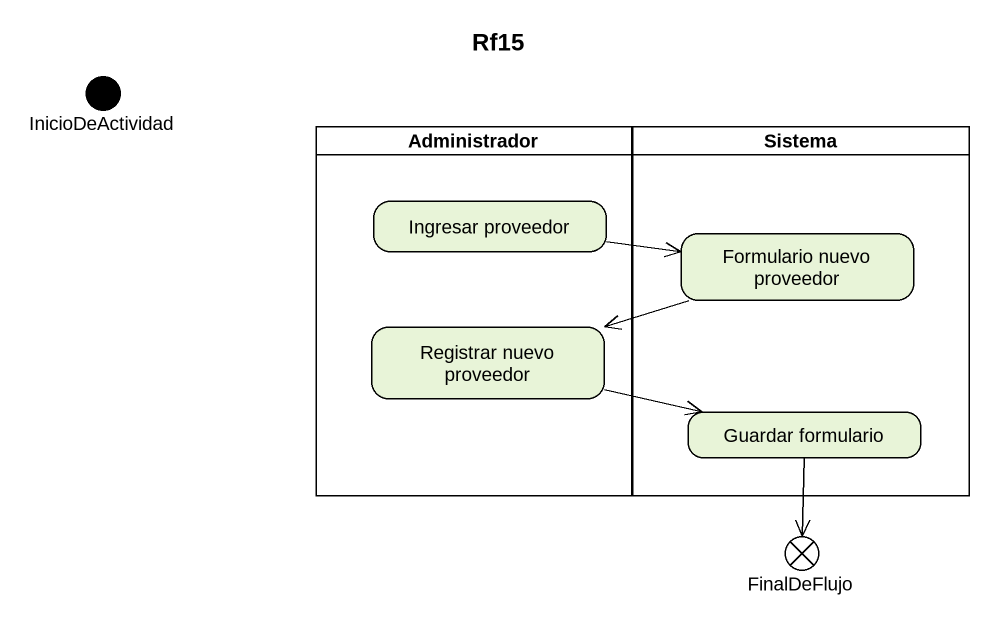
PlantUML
@startuml
title Rf15
hide empty description
state InicioDeActividad <<start>>
state Administrador <<partition>> {
  state "Ingresar proveedor" as Ingresar_proveedor
  state "Registrar nuevo proveedor" as Registrar_nuevo_proveedor
}
state Sistema <<partition>> {
  state "Formulario nuevo proveedor" as Formulario_nuevo_proveedor
  state "Guardar formulario" as Guardar_formulario
}
state FinalDeFlujo <<end>>
Ingresar_proveedor -right-> Formulario_nuevo_proveedor
Formulario_nuevo_proveedor -left-> Registrar_nuevo_proveedor
Registrar_nuevo_proveedor -right-> Guardar_formulario
Guardar_formulario --> FinalDeFlujo
@enduml
